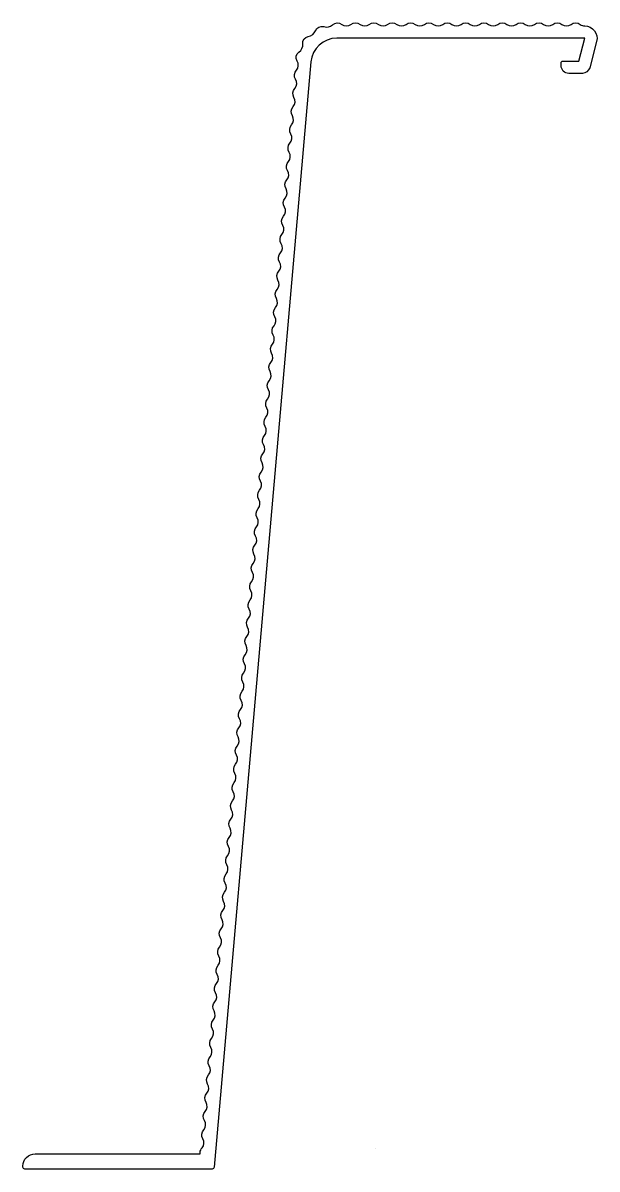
# Model space of a CAD drawing. Extents: x 914 to 989, y -1324 to -1174.
import ezdxf

# ---------------------------------------------------------------- set-up
doc = ezdxf.new("R2010")
doc.units = 0
doc.header["$LTSCALE"] = 15
doc.layers.get('0').update_dxf_attribs({"linetype": 'CONTINUOUS'})

msp = doc.modelspace()

# ---------------------------------------------------------------- linework, layer by layer
at = {"color": 1, "ltscale": 0.05}
msp.add_line((959.91, -1320.84), (959.91, -1320.84), dxfattribs=at)
at = {"color": 0}
msp.add_lwpolyline([(943.64, -1246.65, 0.333297), (943.75, -1245.45, -0.333367), (943.85, -1244.25, 0.33331), (943.95, -1243.06, -0.333357), (944.06, -1241.86, 0.33331), (944.16, -1240.67, -0.33338), (944.27, -1239.47, 0.333286), (944.37, -1238.28, -0.333379), (944.48, -1237.08, 0.333306), (944.58, -1235.89, -0.333326), (944.69, -1234.69, 0.333297), (944.79, -1233.5, -0.333367), (944.9, -1232.3, 0.33331), (945, -1231.1, -0.333357), (945.1, -1229.91, 0.33331), (945.21, -1228.71, -0.33338), (945.31, -1227.52, 0.333269), (945.42, -1226.32, -0.333379), (945.52, -1225.13, 0.333306), (945.63, -1223.93, -0.333326), (945.73, -1222.74, 0.333297), (945.84, -1221.54, -0.333367), (945.94, -1220.35, 0.33331), (946.05, -1219.15, -0.333357), (946.15, -1217.96, 0.33331), (946.26, -1216.76, -0.33338), (946.36, -1215.56, 0.333286), (946.46, -1214.37, -0.333379), (946.57, -1213.17, 0.333306), (946.67, -1211.98, -0.333326), (946.78, -1210.78, 0.333297), (946.88, -1209.59, -0.333367), (946.99, -1208.39, 0.33331), (947.09, -1207.2, -0.333357), (947.2, -1206, 0.33331), (947.3, -1204.81, -0.33338), (947.41, -1203.61, 0.333286), (947.51, -1202.41, -0.333379), (947.61, -1201.22, 0.333306), (947.72, -1200.02, -0.333326), (947.82, -1198.83, 0.333297), (947.93, -1197.63, -0.333367), (948.03, -1196.44, 0.33331), (948.14, -1195.24, -0.333357), (948.24, -1194.05, 0.33331), (948.35, -1192.85, -0.33338), (948.45, -1191.66, 0.333286), (948.56, -1190.46, -0.333379), (948.66, -1189.26, 0.333306), (948.77, -1188.07, -0.333326), (948.87, -1186.87, 0.333297), (948.97, -1185.68, -0.333367), (949.08, -1184.48, 0.33331), (949.18, -1183.29, -0.333357), (949.29, -1182.09, 0.33331), (949.39, -1180.9, -0.33338), (949.5, -1179.7, 0.333269), (949.6, -1178.51, -0.391614), (949.83, -1177.33, 0.276064), (950.33, -1176.24, -0.391709), (951.06, -1175.29, 0.276073), (951.99, -1174.54, -0.391704), (953.07, -1174.01, 0.276075), (954.24, -1173.75, -0.357535), (955.44, -1173.72, 0.333315), (956.64, -1173.72, -0.333339), (957.84, -1173.72, 0.333339), (959.04, -1173.72, -0.333339), (960.24, -1173.72, 0.333339), (961.44, -1173.72, -0.333339), (962.64, -1173.72, 0.333339), (963.84, -1173.72, -0.333339), (965.04, -1173.72, 0.333339), (966.24, -1173.72, -0.333339), (967.44, -1173.72, 0.333339), (968.64, -1173.72, -0.333339), (969.84, -1173.72, 0.333339), (971.04, -1173.72, -0.333339), (972.24, -1173.72, 0.333339), (973.44, -1173.72, -0.333339), (974.64, -1173.72, 0.333339), (975.84, -1173.72, -0.333339), (977.04, -1173.72, 0.333339), (978.24, -1173.72, -0.333339), (979.44, -1173.72, 0.333339), (980.64, -1173.72, -0.333339), (981.84, -1173.72, 0.333339), (983.04, -1173.72, -0.333339), (984.24, -1173.72, 0.333339), (985.44, -1173.72, -0.333339), (986.64, -1173.72, 0.162282), (987.24, -1173.92, -0.492109), (988.78, -1175.93), (987.87, -1179.38, -0.340384), (986.91, -1180.12), (985.13, -1180.12, -0.414214), (984.13, -1179.12), (984.13, -1178.77, -0.414214), (984.38, -1178.52), (986.44, -1178.52), (987.24, -1175.52), (954.79, -1175.52, 0.388879), (951.4, -1178.62), (938.74, -1323.29, -0.388879), (938.49, -1323.52), (913.97, -1323.52, -0.414214), (913.72, -1323.27), (913.72, -1323.12, -0.414214), (915.32, -1321.52), (936.89, -1321.52), (936.9, -1321.34, -0.162266), (937.16, -1320.76, 0.333306), (937.26, -1319.57, -0.333326), (937.37, -1318.37, 0.333297), (937.47, -1317.18, -0.333367), (937.57, -1315.98, 0.33331), (937.68, -1314.79, -0.333357), (937.78, -1313.59, 0.33331), (937.89, -1312.39, -0.33338), (937.99, -1311.2, 0.333286), (938.1, -1310, -0.333379), (938.2, -1308.81, 0.333306), (938.31, -1307.61, -0.333329), (938.41, -1306.42, 0.333297), (938.52, -1305.22, -0.333367), (938.62, -1304.03, 0.33331), (938.72, -1302.83, -0.333357), (938.83, -1301.64, 0.33331), (938.93, -1300.44, -0.33338), (939.04, -1299.24, 0.333286), (939.14, -1298.05, -0.333379), (939.25, -1296.85, 0.333306), (939.35, -1295.66, -0.333326), (939.46, -1294.46, 0.333297), (939.56, -1293.27, -0.333367), (939.67, -1292.07, 0.33331), (939.77, -1290.88, -0.333357), (939.88, -1289.68, 0.33331), (939.98, -1288.49, -0.33338), (940.08, -1287.29, 0.333286), (940.19, -1286.09, -0.333379), (940.29, -1284.9, 0.333306), (940.4, -1283.7, -0.333326), (940.5, -1282.51, 0.333297), (940.61, -1281.31, -0.333367), (940.71, -1280.12, 0.33331), (940.82, -1278.92, -0.333357), (940.92, -1277.73, 0.33331), (941.03, -1276.53, -0.33338), (941.13, -1275.34, 0.333269), (941.24, -1274.14, -0.333379), (941.34, -1272.94, 0.333306), (941.44, -1271.75, -0.333326), (941.55, -1270.55, 0.333297), (941.65, -1269.36, -0.333367), (941.76, -1268.16, 0.33331), (941.86, -1266.97, -0.333357), (941.97, -1265.77, 0.33331), (942.07, -1264.58, -0.33338), (942.18, -1263.38, 0.333286), (942.28, -1262.19, -0.333379), (942.39, -1260.99, 0.333306), (942.49, -1259.8, -0.333326), (942.59, -1258.6, 0.333297), (942.7, -1257.4, -0.333367), (942.8, -1256.21, 0.33331), (942.91, -1255.01, -0.333357), (943.01, -1253.82, 0.33331), (943.12, -1252.62, -0.33338), (943.22, -1251.43, 0.333286), (943.33, -1250.23, -0.333379), (943.43, -1249.04, 0.333306), (943.54, -1247.84, -0.333326)], format="xyb", close=True, dxfattribs=at)

doc.saveas('drawing.dxf')
